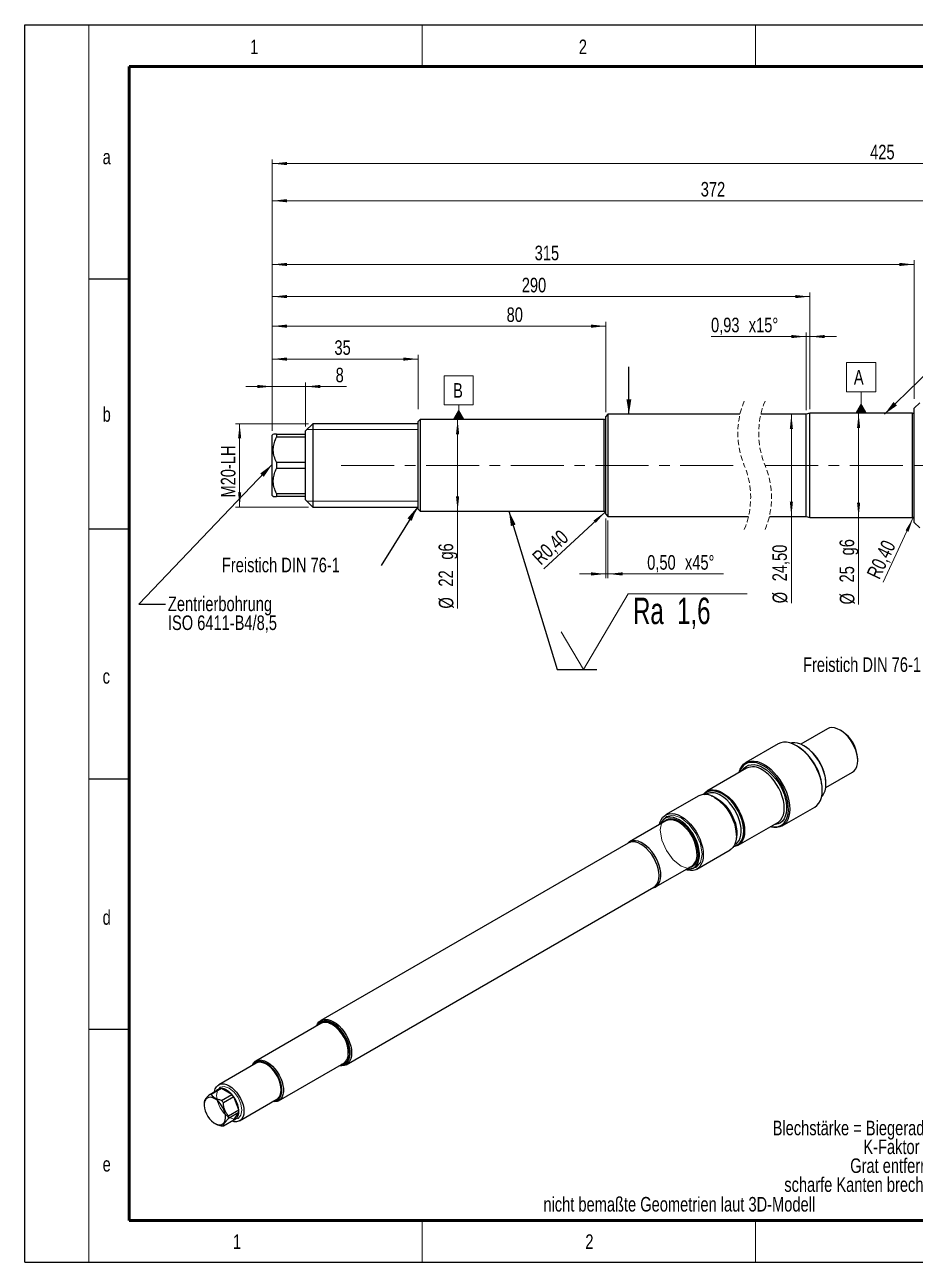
# Model space of a CAD drawing. Header units: millimetres. Extents: x 0 to 420, y 0 to 297.
# Drawn here: x 0 to 213.5, y 0 to 297 of the extents above; entities that cross this region are included whole.
import ezdxf

# ---------------------------------------------------------------- set-up
doc = ezdxf.new("R2010")
doc.units = ezdxf.units.MM
doc.linetypes.add('CENTERX2', pattern=[20.32, 12.7, -2.54, 2.54, -2.54])
doc.linetypes.add('HIDDEN', pattern=[1.905, 1.27, -0.635])
doc.styles.add('SLDTEXTSTYLE1', font='TXT', dxfattribs={"width": 0.678571})
doc.styles.add('SLDTEXTSTYLE2', font='TXT', dxfattribs={"width": 0.75})
doc.dimstyles.new('SLDDIMSTYLE0', dxfattribs={"dimtxt": 0.18, "dimasz": 3.556, "dimexe": 0, "dimexo": 0.0625, "dimgap": 0, "dimtad": 0, "dimtih": 1, "dimtoh": 1, "dimdec": 0, "dimrnd": 1e-09, "dimzin": 0, "dimdsep": 46, "dimtxsty": 'Standard', "dimsah": 1, "dimcen": 0.09, "dimadec": 0, "dimazin": 0, "dimtfac": 3.556, "dimtdec": 0, "dimtofl": 0, "dimtmove": 0, "dimatfit": 3, "dimfxl": 1, "dimfrac": 2, "dimtolj": 1, "dimtzin": 0, "dimarcsym": 0})
doc.dimstyles.new('SLDDIMSTYLE2', dxfattribs={"dimtxt": 3.5, "dimasz": 3.556, "dimexe": 0, "dimexo": 0.0625, "dimgap": 0.875, "dimtad": 1, "dimrnd": 1e-09, "dimzin": 12, "dimdsep": 46, "dimtxsty": 'SLDTEXTSTYLE2', "dimsah": 1, "dimcen": 0.09, "dimadec": 0, "dimazin": 3, "dimtfac": 1, "dimtofl": 0, "dimtmove": 0, "dimatfit": 3, "dimfxl": 1, "dimfrac": 2, "dimtolj": 1, "dimtzin": 12, "dimarcsym": 0})
doc.dimstyles.new('SLDDIMSTYLE3', dxfattribs={"dimtxt": 3.5, "dimasz": 3.556, "dimexe": 0, "dimexo": 0.0625, "dimgap": 0.875, "dimtad": 1, "dimrnd": 1e-09, "dimzin": 12, "dimdsep": 46, "dimtxsty": 'SLDTEXTSTYLE2', "dimsah": 1, "dimcen": 0.09, "dimadec": 0, "dimazin": 3, "dimtfac": 1, "dimtofl": 0, "dimtmove": 0, "dimatfit": 3, "dimfxl": 1, "dimfrac": 2, "dimtolj": 1, "dimarcsym": 0})
doc.dimstyles.new('SLDDIMSTYLE4', dxfattribs={"dimtxt": 3.5, "dimasz": 3.556, "dimexe": 0, "dimexo": 0.0625, "dimgap": 0.875, "dimtad": 1, "dimrnd": 1e-09, "dimdsep": 46, "dimtxsty": 'SLDTEXTSTYLE2', "dimsah": 1, "dimcen": 0, "dimadec": 0, "dimazin": 2, "dimtfac": 1, "dimtofl": 0, "dimtmove": 0, "dimatfit": 3, "dimfxl": 1, "dimfrac": 2, "dimtolj": 1, "dimtzin": 12, "dimarcsym": 0})
doc.dimstyles.new('SLDDIMSTYLE5', dxfattribs={"dimtxt": 3.5, "dimasz": 3.556, "dimexe": 0, "dimexo": 0.0625, "dimgap": 0.875, "dimtad": 1, "dimrnd": 1e-09, "dimdsep": 46, "dimtxsty": 'SLDTEXTSTYLE2', "dimsah": 1, "dimcen": 0.09, "dimadec": 0, "dimazin": 2, "dimtfac": 1, "dimtmove": 0, "dimatfit": 0, "dimfxl": 1, "dimfrac": 2, "dimtolj": 1, "dimtzin": 12, "dimarcsym": 0})
doc.dimstyles.new('SLDDIMSTYLE6', dxfattribs={"dimtxt": 3.5, "dimasz": 3.556, "dimexe": 0, "dimexo": 0.0625, "dimgap": 0.875, "dimtad": 1, "dimrnd": 1e-09, "dimzin": 12, "dimdsep": 46, "dimtxsty": 'SLDTEXTSTYLE2', "dimsah": 1, "dimcen": 0.09, "dimadec": 0, "dimazin": 3, "dimtfac": 1, "dimtmove": 0, "dimatfit": 0, "dimfxl": 1, "dimfrac": 2, "dimtolj": 1, "dimtzin": 12, "dimarcsym": 0})

# ---------------------------------------------------------------- blocks, each defined once
blk = doc.blocks.new('SW_NOTE_0_7')
at = {"color": 0, "linetype": 'Continuous', "lineweight": 0, "char_height": 3.5, "attachment_point": 3, "style": 'SLDTEXTSTYLE2'}
for s, insert in [('Blechstärke = Biegeradius', (56.77, 4.51)), ('K-Faktor = 1', (57.05, -0.01)), ('Grat entfernen', (57.12, -4.54)), ('scharfe Kanten brechen!', (56.93, -9.07))]:
    blk.add_mtext(s, dxfattribs=dict(at, insert=insert))
blk = doc.blocks.new('_D_3')
at = {"color": 7, "linetype": 'Continuous', "lineweight": 0}
for p, q in [((59.35, 202.26), (59.35, 217.76)), ((94.35, 204.76), (94.35, 217.76)), ((59.35, 216.76), (94.35, 216.76))]:
    blk.add_line(p, q, dxfattribs=at)
at = {"color": 7, "linetype": 'Continuous', "lineweight": 18}
for points in [[(59.35, 216.76), (62.9, 216.38), (62.9, 217.14)], [(94.35, 216.76), (90.79, 217.14), (90.79, 216.38)]]:
    blk.add_solid(points, dxfattribs=at)
at = {"color": 7, "linetype": 'Continuous', "lineweight": 18, "insert": (74.26, 221.27), "char_height": 3.5, "attachment_point": 1, "style": 'SLDTEXTSTYLE2'}
blk.add_mtext('35', dxfattribs=at)
blk = doc.blocks.new('_D_4')
at = {"color": 7, "linetype": 'Continuous', "lineweight": 0}
for p, q in [((59.35, 202.26), (59.35, 240.47)), ((59.35, 239.47), (213.29, 239.47)), ((213.29, 207.26), (213.29, 240.47))]:
    blk.add_line(p, q, dxfattribs=at)
at = {"color": 7, "linetype": 'Continuous', "lineweight": 18}
for points in [[(59.35, 239.47), (62.9, 239.09), (62.9, 239.85)], [(213.29, 239.47), (209.74, 239.85), (209.74, 239.09)]]:
    blk.add_solid(points, dxfattribs=at)
at = {"color": 7, "linetype": 'Continuous', "lineweight": 18, "insert": (122.28, 243.98), "char_height": 3.5, "attachment_point": 1, "style": 'SLDTEXTSTYLE2'}
blk.add_mtext('315', dxfattribs=at)
blk = doc.blocks.new('_D_5')
at = {"color": 7, "linetype": 'Continuous', "lineweight": 0}
for p, q in [((59.35, 202.26), (59.35, 255.76)), ((270.29, 209.76), (270.29, 255.76)), ((59.35, 254.76), (270.29, 254.76))]:
    blk.add_line(p, q, dxfattribs=at)
at = {"color": 7, "linetype": 'Continuous', "lineweight": 18}
for points in [[(59.35, 254.76), (62.9, 254.38), (62.9, 255.14)], [(270.29, 254.76), (266.74, 255.14), (266.74, 254.38)]]:
    blk.add_solid(points, dxfattribs=at)
at = {"color": 7, "linetype": 'Continuous', "lineweight": 18, "insert": (162.1, 259.27), "char_height": 3.5, "attachment_point": 1, "style": 'SLDTEXTSTYLE2'}
blk.add_mtext('372', dxfattribs=at)
blk = doc.blocks.new('_D_6')
at = {"color": 7, "linetype": 'Continuous', "lineweight": 0}
for p, q in [((59.35, 202.26), (59.35, 264.68)), ((323.29, 204.26), (323.29, 264.68)), ((59.35, 263.68), (323.29, 263.68))]:
    blk.add_line(p, q, dxfattribs=at)
at = {"color": 7, "linetype": 'Continuous', "lineweight": 18}
for points in [[(59.35, 263.68), (62.9, 263.3), (62.9, 264.06)], [(323.29, 263.68), (319.74, 264.06), (319.74, 263.3)]]:
    blk.add_solid(points, dxfattribs=at)
at = {"color": 7, "linetype": 'Continuous', "lineweight": 18, "insert": (202.72, 268.19), "char_height": 3.5, "attachment_point": 1, "style": 'SLDTEXTSTYLE2'}
blk.add_mtext('425', dxfattribs=at)
blk = doc.blocks.new('_D_7')
at = {"color": 7, "linetype": 'Continuous', "lineweight": 0}
for p, q in [((68.05, 201.26), (50.53, 201.26)), ((51.53, 201.26), (51.53, 181.26)), ((68.05, 181.26), (50.53, 181.26))]:
    blk.add_line(p, q, dxfattribs=at)
at = {"color": 7, "linetype": 'Continuous', "lineweight": 18}
for points in [[(51.53, 201.26), (51.15, 197.71), (51.91, 197.71)], [(51.53, 181.26), (51.91, 184.82), (51.15, 184.82)]]:
    blk.add_solid(points, dxfattribs=at)
at = {"color": 7, "linetype": 'Continuous', "lineweight": 18, "insert": (47.02, 183.54), "char_height": 3.5, "attachment_point": 1, "rotation": 90, "style": 'SLDTEXTSTYLE2'}
blk.add_mtext('M20-LH', dxfattribs=at)
blk = doc.blocks.new('_D_8')
at = {"color": 7, "linetype": 'Continuous', "lineweight": 0}
for p, q in [((211.89, 203.76), (198.95, 203.76)), ((199.95, 203.76), (199.95, 178.76)), ((211.89, 178.76), (198.95, 178.76)), ((199.95, 178.76), (199.95, 157.88))]:
    blk.add_line(p, q, dxfattribs=at)
at = {"color": 7, "linetype": 'Continuous', "lineweight": 18}
for points in [[(199.95, 203.76), (199.57, 200.21), (200.33, 200.21)], [(199.95, 178.76), (200.33, 182.32), (199.57, 182.32)]]:
    blk.add_solid(points, dxfattribs=at)
at = {"color": 7, "linetype": 'Continuous', "lineweight": 18, "char_height": 3.5, "attachment_point": 1, "rotation": 90, "style": 'SLDTEXTSTYLE2'}
for s, insert in [('g6', (195.38, 169.65)), ('25', (195.38, 163.16)), ('%%c', (195.44, 157.88))]:
    blk.add_mtext(s, dxfattribs=dict(at, insert=insert))
blk = doc.blocks.new('_D_10')
at = {"color": 7, "linetype": 'Continuous', "lineweight": 0}
for p, q in [((183.83, 203.51), (183.83, 179.01)), ((183.83, 179.01), (183.83, 158.16))]:
    blk.add_line(p, q, dxfattribs=at)
at = {"color": 7, "linetype": 'Continuous', "lineweight": 18}
for points in [[(183.83, 203.51), (183.45, 199.96), (184.21, 199.96)], [(183.83, 179.01), (184.21, 182.57), (183.45, 182.57)]]:
    blk.add_solid(points, dxfattribs=at)
at = {"color": 7, "linetype": 'Continuous', "lineweight": 18, "char_height": 3.5, "attachment_point": 1, "rotation": 90, "style": 'SLDTEXTSTYLE2'}
for s, insert in [('24,50', (179.27, 163.44)), ('%%c', (179.32, 158.16))]:
    blk.add_mtext(s, dxfattribs=dict(at, insert=insert))
blk = doc.blocks.new('_D_11')
at = {"color": 7, "linetype": 'Continuous', "lineweight": 0}
for p, q in [((137.95, 202.26), (102.79, 202.26)), ((103.79, 202.26), (103.79, 180.26)), ((137.95, 180.26), (102.79, 180.26)), ((103.79, 180.26), (103.79, 156.88))]:
    blk.add_line(p, q, dxfattribs=at)
at = {"color": 7, "linetype": 'Continuous', "lineweight": 18}
for points in [[(103.79, 202.26), (103.41, 198.71), (104.17, 198.71)], [(103.79, 180.26), (104.17, 183.82), (103.41, 183.82)]]:
    blk.add_solid(points, dxfattribs=at)
at = {"color": 7, "linetype": 'Continuous', "lineweight": 18, "char_height": 3.5, "attachment_point": 1, "rotation": 90, "style": 'SLDTEXTSTYLE2'}
for s, insert in [('g6', (99.23, 168.64)), ('22', (99.23, 162.16)), ('%%c', (99.28, 156.88))]:
    blk.add_mtext(s, dxfattribs=dict(at, insert=insert))
blk = doc.blocks.new('_D_13')
at = {"color": 7, "linetype": 'Continuous', "lineweight": 0}
for p, q in [((59.35, 199.51), (59.35, 225.66)), ((59.35, 224.66), (139.35, 224.66)), ((139.35, 204.01), (139.35, 225.66))]:
    blk.add_line(p, q, dxfattribs=at)
at = {"color": 7, "linetype": 'Continuous', "lineweight": 18}
for points in [[(59.35, 224.66), (62.9, 224.28), (62.9, 225.04)], [(139.35, 224.66), (135.79, 225.04), (135.79, 224.28)]]:
    blk.add_solid(points, dxfattribs=at)
at = {"color": 7, "linetype": 'Continuous', "lineweight": 18, "insert": (115.55, 229.17), "char_height": 3.5, "attachment_point": 1, "style": 'SLDTEXTSTYLE2'}
blk.add_mtext('80', dxfattribs=at)
blk = doc.blocks.new('_D_14')
at = {"color": 7, "linetype": 'Continuous', "lineweight": 0}
for p, q in [((59.35, 199.51), (59.35, 232.76)), ((59.35, 231.76), (188.29, 231.76)), ((188.29, 204.76), (188.29, 232.76))]:
    blk.add_line(p, q, dxfattribs=at)
at = {"color": 7, "linetype": 'Continuous', "lineweight": 18}
for points in [[(59.35, 231.76), (62.9, 231.38), (62.9, 232.14)], [(188.29, 231.76), (184.74, 232.14), (184.74, 231.38)]]:
    blk.add_solid(points, dxfattribs=at)
at = {"color": 7, "linetype": 'Continuous', "lineweight": 18, "insert": (119.18, 236.27), "char_height": 3.5, "attachment_point": 1, "style": 'SLDTEXTSTYLE2'}
blk.add_mtext('290', dxfattribs=at)
blk = doc.blocks.new('_D_15')
at = {"color": 7, "linetype": 'Continuous', "lineweight": 0}
blk.add_line((139.24, 180.13), (124.46, 166.39), dxfattribs=at)
at = {"color": 7, "linetype": 'Continuous', "lineweight": 18}
blk.add_solid([(139.24, 180.13), (136.38, 177.99), (136.9, 177.43)], dxfattribs=at)
at = {"color": 7, "linetype": 'Continuous', "lineweight": 18, "insert": (121.4, 169.7), "char_height": 3.5, "attachment_point": 1, "rotation": 42.7595, "style": 'SLDTEXTSTYLE2'}
blk.add_mtext('R0,40', dxfattribs=at)
blk = doc.blocks.new('_D_16')
at = {"color": 7, "linetype": 'Continuous', "lineweight": 0}
for p, q in [((139.35, 178.51), (139.35, 164.2)), ((139.85, 178.01), (139.85, 164.2)), ((139.35, 165.2), (133, 165.2)), ((139.35, 165.2), (139.85, 165.2)), ((139.85, 165.2), (167.59, 165.2))]:
    blk.add_line(p, q, dxfattribs=at)
at = {"color": 7, "linetype": 'Continuous', "lineweight": 18}
for points in [[(139.35, 165.2), (135.79, 165.59), (135.79, 164.82)], [(139.85, 165.2), (143.4, 164.82), (143.4, 165.59)]]:
    blk.add_solid(points, dxfattribs=at)
at = {"color": 7, "linetype": 'Continuous', "lineweight": 18, "char_height": 3.5, "attachment_point": 1, "style": 'SLDTEXTSTYLE2'}
for s, insert in [('0,50', (149.26, 169.72)), ('x45°', (158.31, 169.72))]:
    blk.add_mtext(s, dxfattribs=dict(at, insert=insert))
blk = doc.blocks.new('_D_20')
at = {"color": 7, "linetype": 'Continuous', "lineweight": 0}
for p, q in [((187.36, 204.51), (187.36, 223.17)), ((188.29, 204.76), (188.29, 223.17)), ((187.36, 222.17), (164.56, 222.17)), ((188.29, 222.17), (187.36, 222.17)), ((188.29, 222.17), (194.64, 222.17))]:
    blk.add_line(p, q, dxfattribs=at)
at = {"color": 7, "linetype": 'Continuous', "lineweight": 18}
for points in [[(187.36, 222.17), (183.8, 222.55), (183.8, 221.79)], [(188.29, 222.17), (191.85, 221.79), (191.85, 222.55)]]:
    blk.add_solid(points, dxfattribs=at)
at = {"color": 7, "linetype": 'Continuous', "lineweight": 18, "char_height": 3.5, "attachment_point": 1, "style": 'SLDTEXTSTYLE2'}
for s, insert in [('0,93', (164.56, 226.69)), ('x15°', (173.61, 226.69))]:
    blk.add_mtext(s, dxfattribs=dict(at, insert=insert))
blk = doc.blocks.new('_D_21')
at = {"color": 7, "linetype": 'Continuous', "lineweight": 0}
for p, q in [((59.35, 199.51), (59.35, 211.18)), ((67.35, 200.56), (67.35, 211.18)), ((59.35, 210.18), (53, 210.18)), ((59.35, 210.18), (67.35, 210.18)), ((67.35, 210.18), (77.14, 210.18))]:
    blk.add_line(p, q, dxfattribs=at)
at = {"color": 7, "linetype": 'Continuous', "lineweight": 18}
for points in [[(59.35, 210.18), (55.79, 210.56), (55.79, 209.8)], [(67.35, 210.18), (70.9, 209.8), (70.9, 210.56)]]:
    blk.add_solid(points, dxfattribs=at)
at = {"color": 7, "linetype": 'Continuous', "lineweight": 18, "insert": (74.55, 214.69), "char_height": 3.5, "attachment_point": 1, "style": 'SLDTEXTSTYLE2'}
blk.add_mtext('8', dxfattribs=at)
blk = doc.blocks.new('_D_24')
at = {"color": 7, "linetype": 'Continuous', "lineweight": 0}
blk.add_line((213.06, 178.72), (205.84, 163.25), dxfattribs=at)
at = {"color": 7, "linetype": 'Continuous', "lineweight": 18}
blk.add_solid([(213.06, 178.72), (211.21, 175.66), (211.91, 175.34)], dxfattribs=at)
at = {"color": 7, "linetype": 'Continuous', "lineweight": 18, "insert": (201.76, 165.18), "char_height": 3.5, "attachment_point": 1, "rotation": 64.6857, "style": 'SLDTEXTSTYLE2'}
blk.add_mtext('R0,40', dxfattribs=at)
blk = doc.blocks.new('SW_NOTE_0_8')
at = {"color": 0, "linetype": 'Continuous', "lineweight": 0, "insert": (-38.19, 1.84), "char_height": 3.5, "attachment_point": 1, "style": 'SLDTEXTSTYLE2'}
blk.add_mtext('Freistich DIN 76-1', dxfattribs=at)
blk = doc.blocks.new('SW_NOTE_0_9')
at = {"color": 0, "linetype": 'Continuous', "lineweight": 0, "char_height": 3.5, "attachment_point": 1, "style": 'SLDTEXTSTYLE2'}
for s, insert in [('Zentrierbohrung', (0.61, 1.82)), ('ISO 6411-B4/8,5', (0.61, -2.71))]:
    blk.add_mtext(s, dxfattribs=dict(at, insert=insert))
blk = doc.blocks.new('SW_NOTE_0_10')
at = {"color": 0, "linetype": 'Continuous', "lineweight": 0, "insert": (-38.12, 1.77), "char_height": 3.5, "attachment_point": 1, "style": 'SLDTEXTSTYLE2'}
blk.add_mtext('Freistich DIN 76-1', dxfattribs=at)
blk = doc.blocks.new('SW_SFSYMBOL_2')
at = {"color": 0, "linetype": 'Continuous', "lineweight": 0}
for p, q in [((-3.17, 0), (7.53, 18.14)), ((7.53, 18.14), (36.05, 18.14)), ((-3.17, 0), (-8.53, 9.07))]:
    blk.add_line(p, q, dxfattribs=at)
at = {"color": 0, "linetype": 'Continuous', "lineweight": 0, "insert": (8.7, 17.26), "char_height": 6.35, "attachment_point": 1, "style": 'SLDTEXTSTYLE1'}
blk.add_mtext('Ra  1,6', dxfattribs=at)
blk = doc.blocks.new('SW_DATUMTAG_0')
at = {"color": 0, "linetype": 'Continuous', "lineweight": 18}
for p, q in [((-1.77, -0.72), (-1.77, 6.28)), ((-1.77, 6.28), (5.23, 6.28)), ((5.23, 6.28), (5.23, -0.72)), ((5.23, -0.72), (-1.77, -0.72)), ((1.73, -5.87), (1.73, -0.72))]:
    blk.add_line(p, q, dxfattribs=at)
at = {"color": 0, "linetype": 'Continuous', "lineweight": 0}
blk.add_solid([(3.13, -5.87), (0.33, -5.87), (1.73, -3.42)], dxfattribs=at)
at = {"color": 0, "linetype": 'Continuous', "lineweight": 0, "insert": (0, 4.51), "char_height": 3.5, "attachment_point": 1, "style": 'SLDTEXTSTYLE2'}
blk.add_mtext('A', dxfattribs=at)
blk = doc.blocks.new('SW_DATUMTAG_1')
at = {"color": 0, "linetype": 'Continuous', "lineweight": 18}
for p, q in [((-2.16, -0.72), (-2.16, 6.28)), ((-2.16, 6.28), (4.84, 6.28)), ((4.84, 6.28), (4.84, -0.72)), ((4.84, -0.72), (-2.16, -0.72)), ((1.34, -4.22), (1.34, -0.72))]:
    blk.add_line(p, q, dxfattribs=at)
at = {"color": 0, "linetype": 'Continuous', "lineweight": 0}
blk.add_solid([(2.74, -4.22), (-0.06, -4.22), (1.34, -1.77)], dxfattribs=at)
at = {"color": 0, "linetype": 'Continuous', "lineweight": 0, "insert": (0, 4.51), "char_height": 3.5, "attachment_point": 1, "style": 'SLDTEXTSTYLE2'}
blk.add_mtext('B', dxfattribs=at)

msp = doc.modelspace()

# ---------------------------------------------------------------- linework, layer by layer
at = {"color": 7, "linetype": 'Continuous', "lineweight": 25}
for p, q in [((0.004, 0.024), (0.004, 296.992)), ((0.004, 296.992), (419.975, 296.992)), ((15.338, 235.992), (25.004, 235.992)), ((214.594, 206.261), (213.294, 204.961)), ((213.294, 177.561), (213.294, 204.961)), ((94.849, 202.261), (94.349, 201.761)), ((138.949, 202.261), (94.849, 202.261)), ((94.849, 202.261), (94.849, 180.261)), ((139.849, 203.511), (139.349, 203.011)), ((139.349, 179.511), (139.349, 203.011)), ((171.506, 203.511), (139.849, 203.511)), ((139.849, 203.511), (139.849, 179.011)), ((187.361, 203.511), (176.506, 203.511)), ((188.294, 203.761), (187.361, 203.511)), ((187.361, 179.011), (187.361, 203.511)), ((212.894, 203.761), (188.294, 203.761)), ((188.294, 178.761), (188.294, 203.761)), ((69.049, 201.261), (67.349, 199.561)), ((67.349, 182.961), (67.349, 199.561)), ((94.349, 201.261), (69.049, 201.261)), ((69.049, 201.261), (69.049, 181.261)), ((94.349, 180.761), (94.349, 201.761)), ((59.599, 198.761), (59.349, 198.511)), ((59.349, 184.011), (59.349, 198.511)), ((60.349, 198.761), (59.623, 198.761)), ((60.349, 198.761), (60.349, 197.988)), ((60.349, 198.761), (67.349, 198.761)), ((67.349, 197.988), (60.349, 197.988)), ((60.349, 192.035), (60.349, 190.488)), ((60.349, 192.035), (67.349, 192.035)), ((67.349, 190.488), (60.349, 190.488)), ((60.349, 184.535), (60.349, 183.761)), ((60.349, 184.535), (67.349, 184.535)), ((59.349, 184.011), (59.599, 183.761)), ((67.349, 183.761), (60.349, 183.761)), ((67.349, 182.961), (69.049, 181.261)), ((69.049, 181.261), (94.349, 181.261)), ((94.349, 180.761), (94.849, 180.261)), ((94.849, 180.261), (138.949, 180.261)), ((139.349, 179.511), (139.849, 179.011)), ((139.849, 179.011), (173.551, 179.011)), ((178.551, 179.011), (187.361, 179.011)), ((187.361, 179.011), (188.294, 178.761)), ((188.294, 178.761), (212.894, 178.761)), ((15.338, 175.992), (25.004, 175.992)), ((213.294, 177.561), (214.594, 176.261)), ((192.49, 128.043), (186.079, 124.341)), ((195.844, 127.541), (195.491, 127.746)), ((180.686, 124.404), (172.908, 119.913)), ((185.238, 123.868), (185.061, 123.97)), ((187.006, 123.868), (186.829, 123.97)), ((199.733, 120.397), (199.733, 120.806)), ((15.338, 115.992), (25.004, 115.992)), ((173.073, 118.565), (163.562, 113.075)), ((192.078, 113.949), (198.49, 117.65)), ((191.248, 113.254), (191.248, 113.458)), ((192.131, 114.785), (192.131, 114.989)), ((161.618, 111.953), (153.663, 107.36)), ((163.461, 112.353), (163.345, 112.286)), ((163.607, 112.43), (163.461, 112.353)), ((165.692, 111.394), (165.368, 111.581)), ((181.657, 104.757), (189.435, 109.248)), ((153.687, 105.931), (144.989, 100.91)), ((171.062, 100.084), (180.572, 105.575)), ((170.671, 102.396), (170.671, 102.769)), ((144.722, 100.611), (70.982, 58.042)), ((144.454, 100.47), (144.429, 100.442)), ((161.162, 94.37), (169.117, 98.962)), ((170.27, 100.291), (170.385, 100.358)), ((151.239, 90.084), (159.936, 95.105)), ((77.107, 47.433), (150.846, 90.002)), ((150.554, 89.833), (150.59, 89.84)), ((70.977, 57.317), (55.385, 48.316)), ((15.338, 55.992), (25.004, 55.992)), ((55.458, 47.781), (46.513, 42.617)), ((60.884, 38.79), (76.476, 47.791)), ((44.248, 40.233), (46.723, 41.661)), ((47.197, 41.704), (44.722, 40.275)), ((49.627, 40.301), (47.197, 41.704)), ((47.152, 38.872), (49.627, 40.301)), ((50.101, 39.712), (47.626, 38.283)), ((51.316, 36.58), (50.101, 39.712)), ((51.513, 33.957), (60.458, 39.121)), ((43.02, 38.195), (43.02, 37.787)), ((48.841, 35.151), (51.316, 36.58)), ((51.316, 35.948), (48.841, 34.519)), ((50.101, 34.219), (51.316, 35.948)), ((45.583, 33.348), (45.672, 33.297)), ((47.626, 32.79), (50.101, 34.219)), ((0.004, 0.024), (419.975, 0.024))]:
    msp.add_line(p, q, dxfattribs=at)
at = {"color": 7, "linetype": 'Continuous', "lineweight": 18}
for p, q in [((15.338, 296.992), (15.338, 0.024)), ((95.3, 296.992), (95.3, 286.992)), ((175.262, 296.992), (175.262, 286.992)), ((67.675, 199.887), (94.349, 199.887)), ((67.675, 199.887), (94.349, 199.887)), ((67.675, 182.635), (94.349, 182.635)), ((67.675, 182.635), (94.349, 182.635)), ((95.3, 10.024), (95.3, 0.024)), ((175.262, 10.024), (175.262, 0.024))]:
    msp.add_line(p, q, dxfattribs=at)
at = {"color": 7, "linetype": 'Continuous', "lineweight": 50}
for p, q in [((25.004, 10.024), (25.004, 286.992)), ((25.004, 286.992), (409.975, 286.992)), ((25.004, 10.024), (409.975, 10.024))]:
    msp.add_line(p, q, dxfattribs=at)
at = {"color": 8, "linetype": 'Continuous', "lineweight": 25}
for p, q in [((138.949, 180.261), (138.949, 202.261)), ((212.894, 178.761), (212.894, 203.761))]:
    msp.add_line(p, q, dxfattribs=at)
at = {"color": 7, "linetype": 'CENTERX2', "lineweight": 18}
for p, q in [((75.907, 191.261), (172.529, 191.261)), ((177.529, 191.261), (310.229, 191.261))]:
    msp.add_line(p, q, dxfattribs=at)
at = {"color": 7, "linetype": 'Continuous', "lineweight": 25, "flags": 128}
for points in [[(198.49, 117.65), (198.49, 117.651), (198.923, 117.986), (199.27, 118.44), (199.525, 119.003), (199.681, 119.661), (199.733, 120.397), (199.681, 121.194), (199.525, 122.031), (199.27, 122.889), (198.923, 123.745), (198.49, 124.579), (197.984, 125.371), (197.416, 126.1), (196.801, 126.749), (196.154, 127.302), (195.49, 127.746), (194.826, 128.069), (194.179, 128.263), (193.564, 128.324), (192.996, 128.25), (192.49, 128.043)], [(189.435, 109.248), (189.435, 109.248), (189.969, 109.643), (190.419, 110.16), (190.777, 110.792), (191.037, 111.526), (191.195, 112.352), (191.248, 113.254), (191.195, 114.217), (191.037, 115.225), (190.777, 116.26), (190.419, 117.305), (189.969, 118.341), (189.435, 119.352), (188.827, 120.32), (188.154, 121.227), (187.428, 122.06), (186.662, 122.803), (185.868, 123.443), (185.06, 123.97), (184.253, 124.375), (183.459, 124.651), (182.693, 124.793), (181.967, 124.799), (181.294, 124.668), (180.686, 124.404)], [(191.09, 111.741), (191.29, 111.96), (191.652, 112.517), (191.917, 113.183), (192.077, 113.944), (192.131, 114.785), (192.077, 115.687), (191.917, 116.634), (191.652, 117.605), (191.29, 118.582), (190.836, 119.543), (190.301, 120.47), (189.695, 121.343), (189.031, 122.145), (188.322, 122.86), (187.583, 123.472), (186.828, 123.97), (186.073, 124.344), (185.334, 124.585), (184.625, 124.689), (183.961, 124.653), (183.672, 124.59)], [(171.279, 117.53), (171.306, 117.635), (171.566, 118.369), (171.924, 119.001), (172.374, 119.519), (172.907, 119.913), (173.516, 120.178), (174.189, 120.309), (174.914, 120.303), (175.681, 120.161), (176.475, 119.885), (177.282, 119.48)], [(177.105, 119.174), (176.304, 119.575), (175.517, 119.844), (174.759, 119.978), (174.042, 119.973), (173.38, 119.831), (172.785, 119.553), (172.267, 119.144), (171.835, 118.612), (171.497, 117.966), (171.356, 117.574)], [(178.855, 104.583), (179.077, 104.539), (179.816, 104.474), (180.507, 104.548), (181.137, 104.758), (181.695, 105.103), (182.172, 105.574), (182.557, 106.164), (182.846, 106.863), (183.032, 107.658), (183.112, 108.534), (183.086, 109.476), (182.952, 110.467), (182.714, 111.49), (182.376, 112.526), (181.944, 113.557), (181.426, 114.564), (180.83, 115.53), (180.168, 116.437), (179.452, 117.269), (178.693, 118.011), (177.907, 118.65), (177.105, 119.174)], [(177.282, 119.48), (178.09, 118.953), (178.884, 118.312), (179.65, 117.569), (180.376, 116.737), (181.049, 115.829), (181.657, 114.862), (182.191, 113.851), (182.64, 112.815), (182.998, 111.77), (183.259, 110.735), (183.416, 109.727), (183.469, 108.764), (183.416, 107.862), (183.259, 107.036), (182.998, 106.301), (182.64, 105.67), (182.191, 105.152), (181.657, 104.758), (181.049, 104.493), (180.376, 104.362), (179.65, 104.368), (178.884, 104.51), (178.778, 104.539)], [(162.718, 112.292), (162.851, 112.466), (163.304, 112.904), (163.839, 113.213), (164.445, 113.387), (165.109, 113.422), (165.818, 113.318), (166.557, 113.077), (167.312, 112.704)], [(167.206, 112.52), (166.466, 112.886), (165.742, 113.122), (165.047, 113.224), (164.396, 113.189), (163.802, 113.019), (163.278, 112.716), (162.845, 112.3)], [(165.367, 111.581), (166.122, 111.083), (166.862, 110.471), (167.571, 109.756), (168.235, 108.954), (168.84, 108.081), (169.375, 107.154), (169.829, 106.193), (170.191, 105.216), (170.456, 104.245), (170.617, 103.298), (170.671, 102.396), (170.617, 101.555), (170.456, 100.794), (170.191, 100.128), (169.829, 99.571), (169.375, 99.133), (169.117, 98.962)], [(170.032, 99.85), (170.609, 100.018), (171.134, 100.321), (171.578, 100.75), (171.933, 101.296), (172.193, 101.949), (172.35, 102.695), (172.403, 103.518), (172.35, 104.403), (172.193, 105.331), (171.933, 106.282), (171.578, 107.239), (171.134, 108.181), (170.609, 109.089), (170.016, 109.945), (169.365, 110.731), (168.67, 111.432), (167.946, 112.032), (167.206, 112.52)], [(167.312, 112.704), (168.067, 112.206), (168.806, 111.593), (169.515, 110.879), (170.179, 110.076), (170.785, 109.203), (171.32, 108.276), (171.773, 107.315), (172.136, 106.339), (172.4, 105.368), (172.561, 104.421), (172.615, 103.518), (172.561, 102.678), (172.4, 101.917), (172.136, 101.251), (171.773, 100.693), (171.32, 100.256), (170.785, 99.947), (170.179, 99.773), (169.961, 99.745)], [(152.215, 105.081), (152.324, 105.528), (152.588, 106.194), (152.951, 106.751), (153.405, 107.189), (153.94, 107.498), (154.545, 107.672), (155.209, 107.707), (155.918, 107.603), (156.658, 107.362), (157.412, 106.989)], [(157.412, 106.989), (158.167, 106.491), (158.907, 105.878), (159.616, 105.164), (160.28, 104.362), (160.885, 103.488), (161.42, 102.562), (161.874, 101.6), (162.237, 100.624), (162.501, 99.653), (162.662, 98.706), (162.716, 97.803), (162.662, 96.963), (162.501, 96.202), (162.237, 95.536), (161.874, 94.978), (161.42, 94.541), (160.885, 94.232), (160.28, 94.058), (159.616, 94.022), (158.907, 94.126), (158.464, 94.255)], [(156.953, 106.193), (156.231, 106.547), (155.525, 106.769), (154.851, 106.852), (154.224, 106.796), (153.658, 106.602), (153.166, 106.273), (152.758, 105.818), (152.444, 105.246), (152.426, 105.203)], [(158.676, 94.377), (159.054, 94.347), (159.681, 94.403), (160.247, 94.597), (160.74, 94.926), (161.148, 95.381), (161.462, 95.953), (161.675, 96.629), (161.783, 97.393), (161.783, 98.229), (161.675, 99.118), (161.462, 100.04), (161.148, 100.975), (160.74, 101.901), (160.247, 102.798), (159.681, 103.646), (159.054, 104.426), (158.381, 105.12), (157.675, 105.714), (156.953, 106.193)], [(150.59, 89.84), (150.657, 89.855), (151.179, 90.051), (151.629, 90.374), (151.997, 90.818), (152.273, 91.371), (152.453, 92.021), (152.53, 92.752), (152.504, 93.548), (152.375, 94.389), (152.147, 95.257), (151.824, 96.13), (151.413, 96.988), (150.926, 97.811), (150.372, 98.58), (149.766, 99.277), (149.121, 99.885), (148.452, 100.39), (147.776, 100.781), (147.107, 101.047), (146.462, 101.184), (145.856, 101.187), (145.302, 101.057), (144.815, 100.797), (144.454, 100.47)], [(150.846, 90.002), (150.847, 90.002), (151.288, 90.344), (151.643, 90.808), (151.903, 91.383), (152.062, 92.055), (152.115, 92.806), (152.062, 93.619), (151.903, 94.474), (151.643, 95.349), (151.288, 96.224), (150.847, 97.075), (150.33, 97.883), (149.75, 98.628), (149.123, 99.29), (148.462, 99.855), (147.784, 100.308), (147.107, 100.637), (146.446, 100.836), (145.818, 100.898), (145.238, 100.822), (144.722, 100.611)], [(170.385, 100.358), (170.448, 100.396), (170.563, 100.471)], [(69.947, 56.723), (70.186, 57.236), (70.541, 57.7), (70.982, 58.042), (71.499, 58.253), (72.078, 58.329), (72.706, 58.267), (73.367, 58.068), (74.045, 57.739)], [(73.868, 57.433), (73.201, 57.755), (72.552, 57.945), (71.937, 57.998), (71.372, 57.911), (70.872, 57.688), (70.449, 57.334), (70.115, 56.859), (70.085, 56.803)], [(75.585, 47.276), (76.088, 47.299), (76.623, 47.455), (77.086, 47.744), (77.466, 48.16), (77.752, 48.692), (77.938, 49.326), (78.019, 50.046), (77.992, 50.833), (77.858, 51.667), (77.621, 52.525), (77.287, 53.387), (76.864, 54.229), (76.363, 55.03), (75.798, 55.769), (75.183, 56.426), (74.534, 56.986), (73.868, 57.433)], [(74.045, 57.739), (74.722, 57.286), (75.383, 56.722), (76.011, 56.059), (76.59, 55.314), (77.107, 54.506), (77.548, 53.655), (77.904, 52.78), (78.164, 51.905), (78.322, 51.051), (78.376, 50.237), (78.322, 49.486), (78.164, 48.814), (77.904, 48.239), (77.548, 47.775), (77.107, 47.433), (76.59, 47.222), (76.011, 47.146), (75.447, 47.196)], [(54.489, 47.222), (54.573, 47.413), (54.879, 47.889), (55.273, 48.246), (55.746, 48.476), (56.284, 48.571), (56.872, 48.53), (57.495, 48.352), (58.135, 48.044)], [(57.958, 47.738), (57.331, 48.038), (56.721, 48.207), (56.147, 48.239), (55.626, 48.133), (55.171, 47.892), (54.797, 47.523), (54.658, 47.319)], [(60.458, 39.121), (60.666, 39.263), (61.02, 39.642), (61.28, 40.137), (61.44, 40.732), (61.493, 41.41), (61.44, 42.15), (61.28, 42.929), (61.02, 43.725), (60.666, 44.512), (60.231, 45.267), (59.726, 45.966), (59.167, 46.589), (58.572, 47.117), (57.958, 47.534), (57.344, 47.826), (56.749, 47.986), (56.19, 48.007), (55.685, 47.89), (55.458, 47.781)], [(59.657, 38.659), (60.037, 38.699), (60.527, 38.873), (60.943, 39.179), (61.273, 39.607), (61.508, 40.147), (61.64, 40.781), (61.667, 41.492), (61.587, 42.259), (61.403, 43.061), (61.119, 43.874), (60.745, 44.674), (60.29, 45.44), (59.768, 46.148), (59.195, 46.779), (58.585, 47.314), (57.958, 47.738)], [(58.135, 48.044), (58.775, 47.613), (59.397, 47.072), (59.986, 46.434), (60.523, 45.718), (60.996, 44.943), (61.391, 44.13), (61.696, 43.301), (61.905, 42.479), (62.01, 41.686), (62.01, 40.945), (61.905, 40.274), (61.696, 39.693), (61.391, 39.217), (60.996, 38.86), (60.523, 38.63), (59.986, 38.535), (59.489, 38.561)], [(45.525, 40.97), (45.531, 41.006), (45.691, 41.602), (45.951, 42.096), (46.305, 42.475), (46.74, 42.727), (47.245, 42.843), (47.804, 42.822), (48.399, 42.662), (49.013, 42.37)], [(49.013, 42.37), (49.627, 41.953), (50.222, 41.426), (50.781, 40.802), (51.286, 40.103), (51.721, 39.348), (52.075, 38.561), (52.335, 37.766), (52.495, 36.986), (52.549, 36.246), (52.495, 35.568), (52.335, 34.973), (52.075, 34.478), (51.721, 34.099), (51.286, 33.848), (50.781, 33.731), (50.222, 33.753), (49.627, 33.912), (49.592, 33.925)], [(45.584, 39.267), (45.068, 39.505), (44.573, 39.611), (44.119, 39.582), (43.726, 39.419), (43.408, 39.129), (43.18, 38.723), (43.05, 38.218), (43.024, 37.635), (43.102, 36.998), (43.282, 36.332), (43.557, 35.666), (43.914, 35.025), (44.34, 34.438), (44.816, 33.926), (45.324, 33.512), (45.843, 33.213), (46.351, 33.04), (46.828, 33.001), (47.253, 33.098), (47.611, 33.325), (47.885, 33.675), (48.065, 34.133), (48.144, 34.68), (48.117, 35.293), (47.987, 35.948), (47.759, 36.617), (47.441, 37.274), (47.048, 37.892), (46.594, 38.444), (46.1, 38.909), (45.584, 39.267)], [(50.032, 34.18), (50.226, 34.229), (50.63, 34.441), (50.953, 34.779), (51.185, 35.231), (51.317, 35.781), (51.343, 36.409), (51.264, 37.093), (51.081, 37.807), (50.802, 38.526), (50.437, 39.224), (49.998, 39.875), (49.503, 40.457), (48.967, 40.947), (48.412, 41.329)]]:
    msp.add_lwpolyline(points, dxfattribs=at)
at = {"color": 8, "linetype": 'Continuous', "lineweight": 25, "flags": 128}
for points in [[(172.115, 118.012), (172.146, 118.064), (172.542, 118.588), (173.023, 118.993), (173.58, 119.272), (174.203, 119.421), (174.88, 119.435), (175.598, 119.315), (176.345, 119.063), (177.105, 118.684)], [(180.572, 105.575), (180.831, 105.746), (181.284, 106.184), (181.647, 106.741), (181.911, 107.407), (182.072, 108.168), (182.126, 109.009), (182.072, 109.911), (181.911, 110.858), (181.647, 111.829), (181.284, 112.805), (180.831, 113.767), (180.295, 114.693), (179.69, 115.567), (179.026, 116.369), (178.317, 117.084), (177.577, 117.696), (176.823, 118.194)], [(177.105, 118.684), (177.866, 118.185), (178.613, 117.575), (179.331, 116.865), (180.008, 116.069), (180.631, 115.202), (181.188, 114.279), (181.669, 113.319), (182.065, 112.338), (182.369, 111.355), (182.575, 110.388), (182.679, 109.456), (182.679, 108.576), (182.575, 107.764), (182.369, 107.035), (182.065, 106.402), (181.669, 105.879), (181.188, 105.474), (180.631, 105.194), (180.008, 105.046), (179.614, 105.022)], [(162.877, 112.302), (163.291, 112.695), (163.814, 112.997), (164.406, 113.167), (165.054, 113.201), (165.747, 113.1), (166.469, 112.864), (167.206, 112.5)], [(164.603, 111.959), (165.178, 111.765), (165.891, 111.414)], [(165.891, 111.414), (166.604, 110.942), (167.302, 110.36), (167.97, 109.68), (168.593, 108.916), (169.159, 108.084), (169.655, 107.204), (170.071, 106.292), (170.398, 105.369), (170.629, 104.455), (170.759, 103.568), (170.785, 102.728), (170.706, 101.953), (170.615, 101.544)], [(170.563, 100.471), (170.906, 100.766), (171.278, 101.256), (171.558, 101.854), (171.738, 102.548), (171.817, 103.324), (171.79, 104.164), (171.661, 105.051), (171.43, 105.965), (171.103, 106.888), (170.687, 107.799), (170.191, 108.68), (169.625, 109.511), (169.002, 110.275), (168.334, 110.956), (167.636, 111.538), (166.923, 112.01)], [(167.206, 112.5), (167.943, 112.013), (168.665, 111.415), (169.358, 110.717), (170.006, 109.934), (170.598, 109.081), (171.12, 108.176), (171.563, 107.237), (171.917, 106.283), (172.176, 105.335), (172.333, 104.41), (172.385, 103.528), (172.333, 102.708), (172.176, 101.964), (171.917, 101.314), (171.563, 100.769), (171.12, 100.342), (170.598, 100.04), (170.049, 99.878)], [(153.031, 105.552), (153.326, 105.886), (153.79, 106.22), (154.329, 106.422), (154.929, 106.488), (155.577, 106.415), (156.257, 106.206), (156.953, 105.866)], [(156.811, 105.621), (156.137, 105.951), (155.842, 106.057)], [(156.953, 105.866), (157.649, 105.403), (158.234, 104.914)], [(161.507, 98.259), (161.51, 98.17), (161.484, 97.38), (161.351, 96.665), (161.115, 96.043), (160.781, 95.527), (160.358, 95.13), (159.855, 94.861), (159.284, 94.727), (159.281, 94.727)], [(70.37, 56.967), (70.551, 57.194), (70.961, 57.538), (71.447, 57.754), (71.995, 57.838), (72.591, 57.787), (73.221, 57.603), (73.868, 57.29)], [(73.726, 57.045), (73.086, 57.353), (72.823, 57.444)], [(73.868, 57.29), (74.514, 56.856), (75, 56.449)], [(77.896, 50.164), (77.895, 50.123), (77.817, 49.425), (77.636, 48.81), (77.358, 48.293), (76.99, 47.89), (76.541, 47.609), (76.022, 47.458), (75.869, 47.44)]]:
    msp.add_lwpolyline(points, dxfattribs=at)
at = {"color": 7, "linetype": 'Continuous', "lineweight": 18, "flags": 128}
for points in [[(162.423, 97.972), (162.042, 95.978), (160.955, 94.728), (159.33, 94.412), (157.412, 95.079), (155.495, 96.626), (153.869, 98.819), (152.783, 101.323), (152.402, 103.757), (152.783, 105.751), (153.869, 107.002), (155.495, 107.317), (157.412, 106.651), (159.33, 105.104), (160.955, 102.911), (162.042, 100.407), (162.423, 97.972)], [(52.063, 36.527), (51.831, 35.313), (51.17, 34.552), (50.18, 34.36), (49.013, 34.765), (47.846, 35.707), (46.857, 37.042), (46.195, 38.566), (45.963, 40.048), (46.195, 41.261), (46.857, 42.022), (47.846, 42.215), (49.013, 41.809), (50.18, 40.867), (51.17, 39.533), (51.831, 38.008), (52.063, 36.527)], [(52.063, 36.527), (51.831, 35.313), (51.17, 34.552), (50.18, 34.36), (49.013, 34.765), (47.846, 35.707), (46.857, 37.042), (46.195, 38.566), (45.963, 40.048), (46.195, 41.261), (46.857, 42.022), (47.846, 42.215), (49.013, 41.809), (50.18, 40.867), (51.17, 39.533), (51.831, 38.008), (52.063, 36.527)]]:
    msp.add_lwpolyline(points, dxfattribs=at)
at = {"color": 7, "linetype": 'HIDDEN', "lineweight": 18}
for centre, start, end in [((191.039, 198.974), 157.38014, 202.61986), ((196.039, 198.974), 157.38014, 202.61986), ((154.019, 183.549), 337.38014, 22.61986), ((159.019, 183.549), 337.38014, 22.61986)]:
    msp.add_arc(centre, 20.052, start, end, dxfattribs=at)
at = {"color": 7, "linetype": 'Continuous', "lineweight": 25}
for centre, radius, start, end in [((138.949, 202.661), 0.4, 270.00168, 359.99739), ((212.894, 204.161), 0.4, 269.99888, 0.00126), ((138.949, 179.861), 0.4, 0.00261, 89.99832), ((212.894, 178.361), 0.4, 359.99874, 90.00112), ((191.373, 120.47), 8.367, 2.30188, 57.69275), ((178.292, 112.918), 12.967, 2.38488, 57.60975), ((181.044, 114.507), 11.098, 2.48766, 57.50697), ((163.174, 108.554), 3.738, 54.0761, 114.61344), ((159.903, 102.303), 10.778, 2.48212, 57.51251), ((154.903, 103.62), 2.611, 68.92067, 117.76555), ((151.337, 97.39), 10.207, 4.88, 47.48674), ((158.247, 97.538), 2.962, 304.77949, 358.39048), ((72.046, 55.249), 2.328, 70.5003, 117.335), ((69.072, 49.907), 8.828, 1.66635, 47.8151), ((75.061, 49.89), 2.532, 303.9886, 358.65239), ((47.248, 39.889), 1.851, 51.05086, 133.85095), ((47.107, 40.041), 1.665, 86.9008, 103.31823), ((44.632, 38.612), 1.665, 86.9008, 103.31823), ((42.207, 34.412), 6.66, 35.5405, 42.04865), ((44.682, 35.84), 6.66, 35.5405, 42.04865), ((46.639, 38.199), 3.618, 175.16963, 180.05858), ((47.444, 36.264), 3.885, 355.33759, 4.66241), ((47.242, 34.411), 1.665, 266.9008, 283.31823), ((44.969, 34.835), 3.885, 355.33759, 4.66241)]:
    msp.add_arc(centre, radius, start, end, dxfattribs=at)
at = {"color": 8, "linetype": 'Continuous', "lineweight": 25}
for centre, radius, start, end in [((174.63, 115.167), 3.738, 54.0761, 114.61344), ((164.878, 109.167), 3.502, 54.26854, 111.2763), ((151.805, 97.66), 9.405, 358.75029, 57.83466), ((69.368, 50.067), 8.227, 358.35506, 58.01403)]:
    msp.add_arc(centre, radius, start, end, dxfattribs=at)
at = {"color": 7, "linetype": 'Continuous', "lineweight": 25}
for points, knots in [([(60.349, 192.035), (60.16, 192.471), (59.779, 193.351), (59.548, 194.745), (59.659, 196.132), (59.985, 197.196), (60.263, 197.801), (60.349, 197.988)], [0, 0, 0, 0, 0.230056, 0.4640023, 0.6770322, 0.9002256, 1, 1, 1, 1]), ([(60.349, 184.535), (60.16, 184.971), (59.779, 185.851), (59.548, 187.245), (59.659, 188.632), (59.985, 189.696), (60.263, 190.301), (60.349, 190.488)], [0, 0, 0, 0, 0.230056, 0.4640023, 0.6770322, 0.9002257, 1, 1, 1, 1]), ([(59.623, 183.761), (59.616, 183.761), (59.531, 183.761), (60.066, 183.761), (60.16, 183.761), (60.339, 183.761), (60.349, 183.761)], [0, 0, 0, 0, 0.0251653, 0.3066074, 0.9626812, 1, 1, 1, 1]), ([(44.248, 40.233), (44.07, 40.048), (43.905, 39.869), (43.685, 39.614), (43.616, 39.531), (43.488, 39.369), (43.428, 39.29), (43.271, 39.066), (43.193, 38.934), (43.082, 38.699), (43.049, 38.595), (43.033, 38.504)], [0, 0, 0, 0, 0.25, 0.25, 0.375, 0.375, 0.5, 0.5, 0.75, 0.75, 1, 1, 1, 1]), ([(47.152, 38.872), (47.016, 38.904), (46.88, 38.94), (46.616, 39.017), (46.487, 39.059), (46.114, 39.194), (45.883, 39.299), (45.568, 39.48), (45.469, 39.545), (45.285, 39.679), (45.201, 39.748), (44.967, 39.964), (44.835, 40.116), (44.722, 40.275)], [0, 0, 0, 0, 0.125, 0.125, 0.25, 0.25, 0.5, 0.5, 0.625, 0.625, 0.75, 0.75, 1, 1, 1, 1]), ([(48.841, 35.151), (48.663, 35.354), (48.498, 35.57), (48.277, 35.921), (48.208, 36.042), (48.08, 36.295), (48.021, 36.428), (47.863, 36.834), (47.786, 37.114), (47.675, 37.689), (47.642, 37.986), (47.626, 38.283)], [0, 0, 0, 0, 0.25, 0.25, 0.375, 0.375, 0.5, 0.5, 0.75, 0.75, 1, 1, 1, 1]), ([(45.682, 33.301), (45.712, 33.28), (45.911, 33.145), (46.4, 32.957), (46.88, 32.813), (47.141, 32.751), (47.152, 32.748)], [0, 0, 0, 0, 0.0794949, 0.5215482, 0.9788728, 1, 1, 1, 1]), ([(47.626, 32.79), (47.642, 32.882), (47.674, 32.984), (47.757, 33.16), (47.79, 33.222), (47.869, 33.355), (47.916, 33.427), (48.073, 33.651), (48.201, 33.812), (48.496, 34.153), (48.663, 34.334), (48.841, 34.519)], [0, 0, 0, 0, 0.25, 0.25, 0.375, 0.375, 0.5, 0.5, 0.75, 0.75, 1, 1, 1, 1])]:
    msp.add_open_spline(points, degree=3, knots=knots, dxfattribs=at)

# ---------------------------------------------------------------- block references
at = {"color": 7, "linetype": 'Continuous', "lineweight": 0}
for name, p in [('SW_DATUMTAG_0', (198.818, 209.632)), ('SW_DATUMTAG_1', (102.718, 206.483)), ('SW_NOTE_0_8', (85.469, 167.262)), ('SW_SFSYMBOL_2', (137.165, 142.252)), ('SW_NOTE_0_9', (33.722, 157.955)), ('SW_NOTE_0_10', (224.742, 143.426)), ('SW_NOTE_0_7', (163.453, 29.488))]:
    msp.add_blockref(name, p, dxfattribs=at)

# ---------------------------------------------------------------- texts
at = {"color": 7, "linetype": 'Continuous', "lineweight": 0, "char_height": 3.5, "attachment_point": 1, "style": 'SLDTEXTSTYLE2'}
for s, insert in [('1', (54.045, 293.436)), ('2', (132.859, 293.436)), ('a', (18.679, 267.017)), ('b', (18.679, 205.231)), ('c', (18.679, 142.374)), ('d', (18.679, 84.517)), ('e', (18.679, 25.307)), ('nicht bemaßte Geometrien laut 3D-Modell', (124.374, 15.693)), ('1', (49.926, 6.722)), ('2', (134.423, 6.722))]:
    msp.add_mtext(s, dxfattribs=dict(at, insert=insert))

# ---------------------------------------------------------------- dimensions: what is measured, and where the dimension line sits
at = {"color": 7, "linetype": 'Continuous', "lineweight": 18}
for base, p1, p2, text, dimstyle, picture, middle in [((323.294, 263.678), (59.349, 201.261), (323.294, 203.261), '425', 'SLDDIMSTYLE2', '_D_6', (206.597, 263.678)), ((270.294, 254.761), (59.349, 201.261), (270.294, 208.761), '372', 'SLDDIMSTYLE2', '_D_5', (165.978, 254.761)), ((213.294, 239.468), (59.349, 201.261), (213.294, 206.261), '315', 'SLDDIMSTYLE2', '_D_4', (126.162, 239.468)), ((188.294, 231.761), (59.349, 198.511), (188.294, 203.761), '290', 'SLDDIMSTYLE2', '_D_14', (123.062, 231.761)), ((187.361, 222.174), (188.294, 203.761), (187.361, 203.511), '<>x15°', 'SLDDIMSTYLE5', '_D_20', (173.726, 222.174)), ((139.849, 165.205), (139.349, 179.511), (139.849, 179.011), '<>x45°', 'SLDDIMSTYLE5', '_D_16', (158.428, 165.205))]:
    dim = msp.add_linear_dim(base=base, p1=p1, p2=p2, text=text, dimstyle=dimstyle, dxfattribs=at)
    dim.commit()
    dim.dimension.update_dxf_attribs({"geometry": picture, "text_midpoint": middle, "dimtype": 160})
for base, p1, p2, dimstyle, picture, middle in [((139.349, 224.663), (59.349, 198.511), (139.349, 203.011), 'SLDDIMSTYLE2', '_D_13', (118.138, 224.663)), ((94.349, 216.761), (59.349, 201.261), (94.349, 203.761), 'SLDDIMSTYLE2', '_D_3', (76.849, 216.761)), ((67.349, 210.178), (59.349, 198.511), (67.349, 199.561), 'SLDDIMSTYLE6', '_D_21', (75.845, 210.178))]:
    dim = msp.add_linear_dim(base=base, p1=p1, p2=p2, dimstyle=dimstyle, dxfattribs=at)
    dim.commit()
    dim.dimension.update_dxf_attribs({"geometry": picture, "text_midpoint": middle, "dimtype": 160})
for base, p1, p2, text, dimstyle, picture, middle in [((103.791, 180.261), (138.949, 202.261), (138.949, 180.261), '%%c<>g6', 'SLDDIMSTYLE3', '_D_11', (103.791, 165.612)), ((183.831, 179.011), (187.361, 203.511), (187.361, 179.011), '%%c<>', 'SLDDIMSTYLE2', '_D_10', (183.831, 166.618)), ((199.948, 178.761), (212.894, 203.761), (212.894, 178.761), '%%c<>g6', 'SLDDIMSTYLE3', '_D_8', (199.948, 166.618)), ((51.528, 181.261), (69.049, 201.261), (69.049, 181.261), 'M20-LH', 'SLDDIMSTYLE2', '_D_7', (51.528, 191.716))]:
    dim = msp.add_linear_dim(base=base, p1=p1, p2=p2, angle=90, text=text, dimstyle=dimstyle, dxfattribs=at)
    dim.commit()
    dim.dimension.update_dxf_attribs({"geometry": picture, "text_midpoint": middle, "dimtype": 160})
for center, mpoint, picture, middle in [((138.949, 179.861), (139.242, 180.133), '_D_15', (128.591, 170.284)), ((212.894, 178.361), (213.065, 178.723), '_D_24', (208.161, 168.357))]:
    dim = msp.add_radius_dim(center=center, mpoint=mpoint, dimstyle='SLDDIMSTYLE4', dxfattribs=at)
    dim.commit()
    dim.dimension.update_dxf_attribs({"geometry": picture, "text_midpoint": middle, "dimtype": 164})

# ---------------------------------------------------------------- leaders
at = {"color": 7, "linetype": 'Continuous', "lineweight": 0}
for points in [[(206.185, 203.554), (232.199, 229.002), (222.674, 229.002)], [(59.349, 191.477), (27.372, 157.955), (33.722, 157.955)], [(94.138, 181.261), (85.469, 167.262)], [(116.103, 180.261), (127.64, 142.252), (137.165, 142.252)]]:
    msp.add_leader(points, dimstyle='SLDDIMSTYLE0', dxfattribs=at)
at = {"color": 7, "linetype": 'Continuous', "lineweight": 18}
msp.add_leader([(144.868, 203.511), (144.868, 214.911)], dimstyle='SLDDIMSTYLE0', dxfattribs=at)

doc.saveas('drawing.dxf')
